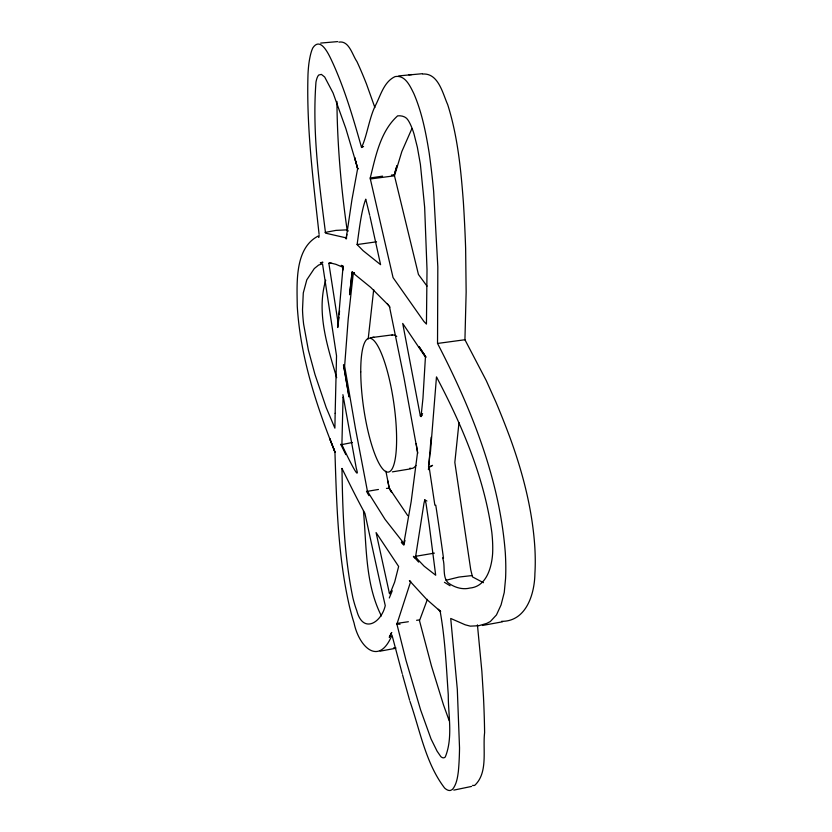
<?xml version="1.0" encoding="UTF-8"?>
<svg xmlns="http://www.w3.org/2000/svg" width="832" height="832" viewBox="0 0 832 832"><rect width="100%" height="100%" fill="white"/><g stroke="black" fill="none" stroke-linecap="round" stroke-linejoin="round"><path stroke-width="1.25" d="M501.54 621.338C526.302 621.639 534.633 593.861 534.903 573.55A95.077 27.706 80.3 0 0 534.851 547.612C532.48 510.162 523.026 473.512 510.255 438.339A413.546 100.693 79.1 0 0 495.976 402.241L486.294 380.661L464.932 339.737L466.149 292.042L465.629 248.352A391.31 90.012 84 0 0 463.403 202.561C460.938 169.593 457.704 136.323 447.699 104.645C442.697 93.465 438.402 72.81 422.583 74.038M336.929 101.462C337.272 144.612 341.068 188.032 347.204 230.589L348.379 230.953M431.142 437.268L428.459 469.674L429.062 467.095L432.578 465.369L429.156 467.23L434.866 505.211M440.066 610.865C445.11 638.435 446.306 666.827 448.271 694.834C448.167 715.239 453.17 737.526 445.307 756.922A44.2 9.911 79.1 0 1 440.835 756.631L437.06 751.13L431.038 738.951L420.638 709.998L406.006 660.379L396.906 624.125L410.675 581.547L409.386 580.58L426.504 599.206L440.669 611.614L438.298 609.232M342.857 270.161L343.075 266.448L337.73 327.517L338.998 317.2M369.99 216.466L380.578 264.67L363.106 250.692L357.105 244.566C359.216 229.996 361.202 211.245 365.747 199.17L369.72 215.301M339.217 314.673L339.539 310.887M428.875 464.984L430.019 452.806M430.466 451.859L436.478 376.906C462.134 425.422 484.318 477.537 491.826 532.376A51.21 14.05 80.3 0 1 492.627 553.488C491.691 567.393 486.512 586.581 469.934 588.047C462.186 589.992 454.23 587.35 447.98 582.691C442.01 576.493 445.64 565.334 442.541 557.804M424.788 499.897L425.953 503.09L429.198 524.857L435.687 575.224L424.143 566.197L417.279 558.99L415.667 556.296L423.966 503.298L424.788 499.897L426.91 501.03M458.994 422.583L454.834 462.405L470.725 569.691L472.493 576.898L483.434 582.691M368.181 339.05L373.693 289.609M346.85 234.343L346.102 238.971L351.957 199.586L357.698 168.303L357.833 168.813L345.821 128.45L333.06 92.955L324.678 77.002L321.37 74.391L318.77 75.015A41.215 8.684 84.1 0 0 315.973 82.056C312.125 132.444 319.249 183.352 325.541 233.147L346.528 237.952M370.25 177.986C375.627 156.364 380.349 131.373 397.623 115.856C401.492 115.43 406.078 116.574 408.117 120.224A49.816 12.917 84.1 0 1 414.003 133.942L417.352 147.222L420.389 164.299L424.653 207.262L427.014 269.745L426.442 324.064L423.894 321.443L393.058 277.618L370.334 178.963L370.25 177.986L382.595 176.134M403.874 544.877L401.419 542.246L403.874 544.877L404.976 540.446M427.014 286.125L418.434 274.446L394.482 175.802L401.835 151.538L411.809 128.804M394.139 175.427L396.968 165.682L394.836 172.702M319.218 235.55C294.393 247.27 296.972 283.026 297.263 306.29A66.175 12.615 82.4 0 0 298.927 324.532C304.273 368.534 318.5 410.914 334.932 451.89C336.617 503.547 337.865 555.807 349.45 606.414A68.006 13.229 80.5 0 0 354.068 623.022C358.842 646.433 378.799 667.087 391.997 635.149L402.189 673.535M325.738 280.145C316.16 312.51 327.506 346.549 336.669 377.676M427.409 599.321L419.494 620.682L431.465 666.006L443.518 704.954L449.207 720.762M389.293 597.99L392.267 590.741M338.291 324.158L328.848 263.276L329.992 262.87L335.858 264.295L343.138 267.374M346.351 238.566L346.674 237.942M420.337 415.927L402.709 323.44L425.422 357.115L422.958 398.258L421.034 416.666L420.337 415.927L422.604 413.598M318.562 237.463L319.218 236.787M420.701 416.426L422.313 415.22M389.345 593.07L376.085 532.584L398.642 566.467L394.659 582.057L389.906 593.975L389.345 593.07L391.154 591.822M319.093 234.364C313.342 181.199 306.322 127.785 308.006 74.204A61.953 12.979 84.2 0 1 309.722 58.469A76.336 16.11 84.1 0 1 312.853 47.85C321.256 35.298 330.044 57.304 333.122 63.7C345.27 90.657 353.486 119.111 361.546 147.482L363.574 146.505M445.952 580.268L458.973 577.054L471.723 575.598M325.083 232.43L335.962 230.391L346.726 229.871M338.894 42.13C349.149 40.279 352.352 55.11 356.938 61.568A343.398 72.457 82.2 0 1 366.517 84.105L374.899 107.567M471.619 786.417L453.835 790.119M415.667 556.296L434.387 553.134M388.534 305.271L370.646 287.321L353.288 273.187L348.202 319.072L344.635 366.09L355.42 428.303L367.453 491.306L378.446 489.466M342.909 394.67L356.273 468.198C361.858 487.042 342.191 445.734 341.91 444.59L352.435 442.478M357.105 244.566L376.532 241.81M410.738 468.842L392.371 471.858M502.538 621.795L482.414 625.477M395.574 648.305L380.11 651.165M409.958 701.376C420.108 730.506 425.547 763.038 444.59 788.008A81.89 18.366 79.1 0 0 450.57 790.4L452.462 789.433C456.539 784.43 457.538 777.712 458.349 771.503A181.397 39.541 79.8 0 0 459.524 747.874L457.309 689.239L450.726 618.457L465.182 624.79L470.267 626.142L478.681 625.737L486.71 623.407L490.36 621.514L496.465 614.921L501.062 604.926L504.254 592.467L505.554 578.718A95.555 26.146 80.4 0 0 505.294 552.698C499.595 478.795 471.276 408.647 437.528 343.45L464.932 339.737M394.482 175.802L370.334 178.963M372.455 337.459L392.486 334.859M370.438 337.813L373.953 337.189M408.356 621.733L396.895 623.397M416.593 620.287L419.463 619.934M398.767 75.899L422.084 73.726M320.684 43.077L337.667 41.6M408.897 74.838L411.934 74.547M391.446 175.053L394.42 174.834M386.464 488.405L389.241 488.218L407.763 515.663M328.848 263.276L331.854 263.359M396.906 624.125L400.067 624.218M343.398 266.313L341.245 265.356L342.555 265.959M444.434 582.306L450.091 585.759M361.546 147.482C366.85 136.469 369.044 119.122 374.93 106.506C380.515 96.169 383.552 81.89 395.138 76.586C405.174 74.714 410.093 86.133 413.754 93.402C421.98 112.382 425.922 132.891 429.208 153.213A201.23 48.818 83.8 0 1 433.649 191.412L437.819 266.854L437.528 343.45M415.334 558.251L413.39 556.317L418.631 562.089M341.214 444.808L340.735 444.278L345.81 454.605M387.254 303.534L389.875 307.195M366.475 491.286L368.95 495.643M381.399 615.93C365.092 583.783 366.621 545.958 363.459 510.879M343.522 397.769L343.044 397.197L341.91 444.59M389.407 306.218L404.019 377.926L417.57 452.296L411.174 501.613L403.863 543.348L385.06 519.366L367.453 491.306M389.303 487.999L391.654 492.367L389.397 488.758L387.67 480.615M409.614 700.222L402.501 674.742M357.708 168.99L354.744 157.758L357.708 168.99L357.698 168.303M389.241 488.218L385.902 471.193M416.187 443.602L417.716 453.315M477.433 624.863L481.874 671.403L483.475 696.956A353.652 75.722 80.7 0 1 484.609 732.649C482.581 749.497 488.374 772.658 474.708 785.377A81.546 19.5 78.9 0 1 472.566 785.366M428.563 466.034L428.667 468.562M415.886 465.421A67.371 16.234 81.8 0 1 409.885 468.166M391.768 335.306A67.371 16.234 81.8 0 1 396.75 336.409M395.907 647.889A347.589 73.902 82.6 0 1 393.598 647.878M435.76 505.149A622.606 101.213 81.2 0 1 443.498 558.21M335.161 413.348L334.89 428.147L326.217 407.628L314.985 374.504L308.35 349.991L303.628 324.199A35.235 6.698 82.4 0 1 302.515 309.66L303.285 292.968L306.8 279.822L314.278 268.58L318.656 265.034L322.514 263.848L336.534 355.846L335.161 413.348M341.994 468.468C342.597 511.69 344.084 555.318 352.882 597.771A36.639 7.114 80.5 0 0 356.71 610.49C362.846 634.306 381.358 622.825 385.258 605.602C378.258 574.933 371.592 544.128 364.936 513.365C356.845 498.659 349.378 483.444 341.994 468.468M352.113 272.116L349.575 294.611L352.113 272.116L354.546 273.198L352.113 272.116M391.643 632.538L389.334 637.198L391.643 632.538M322.067 262.444L320.289 262.891L322.92 262.278L322.067 262.444M424.06 354.162L419.11 346.736L425.984 357.282L424.06 354.162M333.632 448.51L329.722 438.589L334.994 452.254L333.632 448.51M344.968 373.1L343.481 364.811L348.993 396.906L344.968 373.1M360.745 371.914A67.621 15.278 81.8 0 0 387.962 472.118A67.621 15.278 81.8 0 0 387.4 371.446A67.621 15.278 81.8 0 0 360.745 371.914"/></g></svg>
